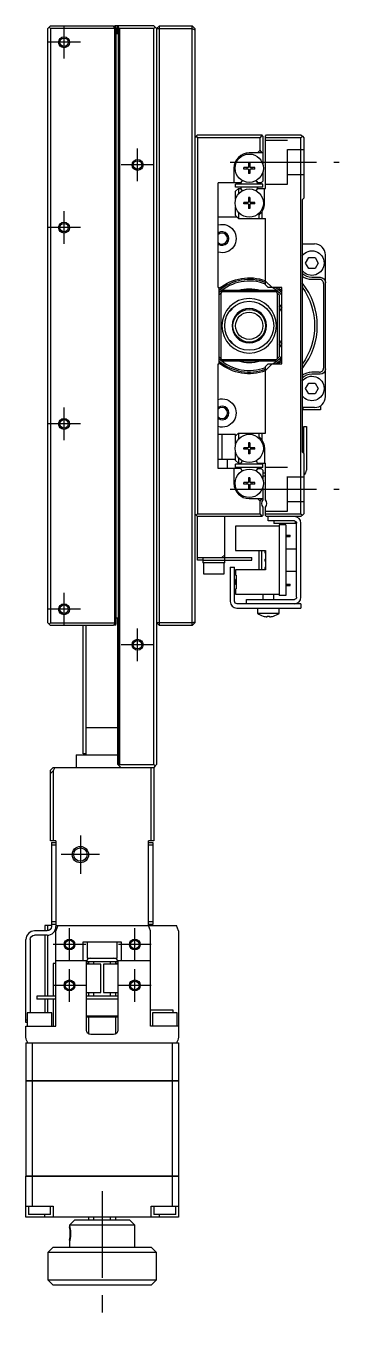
# Model space of a CAD drawing. Extents: x 0 to 484, y -8 to 382.
# Drawn here: x 426.5 to 484, y 144.1 to 381.8 of the extents above; entities that cross this region are included whole.
import ezdxf

# ---------------------------------------------------------------- set-up
doc = ezdxf.new("R2010")
doc.units = 0
doc.header["$LTSCALE"] = 0.5
doc.linetypes.add('CENTER', pattern=[50.8, 31.75, -6.35, 6.35, -6.35])
doc.linetypes.add('DASHED', pattern=[19.05, 12.7, -6.35])
for name, color, linetype in [('MSM_CENTER', 1, 'CENTER'), ('MSM_CONTINUOUS', 7, 'CONTINUOUS'), ('MSM_DASHED', 4, 'DASHED'), ('MSM_NARROW', 5, 'CONTINUOUS')]:
    doc.layers.add(name, color=color, linetype=linetype)

msp = doc.modelspace()

# ---------------------------------------------------------------- linework, layer by layer
at = {"layer": 'MSM_CENTER'}
for p, q in [((433.46, 375.81), (433.46, 381.81)), ((436.46, 378.81), (430.46, 378.81)), ((446.96, 353.31), (446.96, 359.31)), ((463.96, 356.81), (483.96, 356.81)), ((449.96, 356.31), (443.96, 356.31)), ((433.46, 341.81), (433.46, 347.81)), ((436.46, 344.81), (430.46, 344.81)), ((433.46, 305.81), (433.46, 311.81)), ((436.46, 308.81), (430.46, 308.81)), ((463.96, 296.81), (483.96, 296.81)), ((433.46, 271.81), (433.46, 277.81)), ((436.46, 274.81), (430.46, 274.81)), ((446.96, 265.31), (446.96, 271.31)), ((449.96, 268.31), (443.96, 268.31)), ((436.46, 233.31), (436.46, 226.31)), ((439.96, 229.81), (432.96, 229.81)), ((434.46, 210.31), (434.46, 216.31)), ((446.46, 210.31), (446.46, 216.31)), ((437.46, 213.31), (431.46, 213.31)), ((449.46, 213.31), (443.46, 213.31)), ((434.46, 202.81), (434.46, 208.81)), ((446.46, 202.81), (446.46, 208.81)), ((437.46, 205.81), (431.46, 205.81)), ((449.46, 205.81), (443.46, 205.81)), ((440.46, 168.06), (440.46, 144.06))]:
    msp.add_line(p, q, dxfattribs=at)
at = {"layer": 'MSM_CONTINUOUS'}
for p, q in [((430.71, 381.56), (430.46, 381.31)), ((430.46, 272.31), (430.46, 381.31)), ((430.96, 381.81), (430.71, 381.56)), ((430.71, 381.56), (430.96, 381.31)), ((430.96, 381.81), (442.46, 381.81)), ((442.76, 381.31), (430.96, 381.31)), ((430.96, 381.31), (430.96, 272.31)), ((442.86, 381.41), (442.46, 381.81)), ((442.56, 381.71), (442.76, 381.71)), ((442.61, 381.66), (442.76, 381.81)), ((449.96, 381.81), (442.76, 381.81)), ((442.76, 381.31), (442.86, 381.41)), ((442.76, 272.31), (442.76, 381.31)), ((442.96, 381.31), (442.86, 381.41)), ((442.96, 381.31), (442.96, 272.31)), ((442.96, 380.41), (443.26, 380.41)), ((443.06, 380.71), (443.06, 381.41)), ((443.26, 380.41), (443.26, 381.81)), ((443.46, 246.21), (443.46, 381.81)), ((443.66, 381.31), (443.46, 381.51)), ((443.66, 381.31), (443.66, 246.31)), ((449.96, 381.31), (443.66, 381.31)), ((449.96, 381.81), (450.21, 381.56)), ((450.21, 381.56), (449.96, 381.31)), ((449.96, 246.31), (449.96, 381.31)), ((450.46, 381.31), (450.21, 381.56)), ((450.46, 381.31), (450.96, 381.81)), ((450.46, 381.31), (456.96, 381.31)), ((450.46, 381.31), (450.46, 246.31)), ((450.96, 381.81), (456.96, 381.81)), ((450.96, 271.81), (450.96, 381.81)), ((456.96, 381.81), (457.46, 381.31)), ((456.96, 271.81), (456.96, 381.81)), ((456.96, 381.31), (457.46, 381.1)), ((457.46, 381.31), (457.46, 272.31)), ((457.46, 361.31), (457.96, 361.81)), ((457.71, 361.56), (457.96, 361.31)), ((457.96, 361.81), (469.76, 361.81)), ((469.46, 361.31), (469.86, 361.71)), ((469.96, 361.61), (469.76, 361.81)), ((469.96, 361.61), (469.96, 356.42)), ((470.46, 361.61), (470.66, 361.81)), ((470.46, 352.01), (470.46, 361.61)), ((470.66, 361.81), (476.96, 361.81)), ((476.96, 361.81), (477.21, 361.56)), ((477.21, 361.56), (476.96, 361.31)), ((477.21, 361.56), (477.46, 361.31)), ((457.96, 361.31), (457.96, 292.31)), ((469.46, 361.31), (457.96, 361.31)), ((469.46, 359.01), (468.96, 358.51)), ((469.46, 359.01), (469.46, 361.31)), ((469.81, 358.51), (469.46, 359.01)), ((476.96, 361.31), (470.46, 361.31)), ((476.96, 292.31), (476.96, 361.31)), ((477.46, 361.31), (477.46, 350.21)), ((467.6, 356.71), (467.31, 356.71)), ((467.31, 356.71), (467.31, 355.91)), ((469.96, 358.51), (467.46, 358.51)), ((467.6, 356.71), (467.6, 355.91)), ((464.66, 355.71), (464.66, 353.01)), ((467.25, 355.85), (466.46, 355.85)), ((466.46, 355.56), (466.46, 355.85)), ((467.25, 355.56), (466.46, 355.56)), ((466.99, 355.85), (466.99, 355.56)), ((467.6, 356.18), (467.31, 356.18)), ((467.31, 355.5), (467.31, 354.71)), ((467.31, 355.24), (467.6, 355.24)), ((467.6, 354.71), (467.31, 354.71)), ((467.6, 355.5), (467.6, 354.71)), ((468.46, 355.85), (467.66, 355.85)), ((468.46, 355.56), (467.66, 355.56)), ((467.93, 355.85), (467.93, 355.56)), ((468.46, 355.56), (468.46, 355.85)), ((469.96, 355), (469.96, 353.31)), ((465.91, 353.01), (461.76, 353.01)), ((461.76, 333.81), (461.76, 353.01)), ((464.96, 352.21), (464.96, 352.81)), ((469.96, 352.81), (464.96, 352.81)), ((469.96, 352.21), (464.96, 352.21)), ((465.46, 352.01), (464.96, 351.51)), ((465.46, 352.01), (465.46, 350.97)), ((465.46, 352.01), (465.91, 352.01)), ((465.91, 353.01), (466.06, 353.27)), ((465.99, 351.87), (465.91, 352.01)), ((469, 352.01), (468.79, 351.63)), ((468.86, 353.27), (469.01, 353.01)), ((469, 352.01), (470.46, 352.01)), ((469.66, 353.01), (469.01, 353.01)), ((469.66, 353.01), (469.96, 353.31)), ((469.96, 352.21), (469.96, 352.81)), ((470.26, 349.31), (470.26, 352.01)), ((464.96, 350.02), (464.96, 351.51)), ((467.6, 350.31), (467.31, 350.31)), ((467.31, 350.31), (467.31, 349.51)), ((467.6, 349.78), (467.31, 349.78)), ((467.6, 350.31), (467.6, 349.51)), ((477.16, 349.91), (477.46, 350.21)), ((477.16, 349.91), (477.16, 303.71)), ((464.96, 347.01), (464.96, 348.6)), ((465.46, 347.65), (465.46, 346.51)), ((467.25, 349.45), (466.46, 349.45)), ((466.46, 349.16), (466.46, 349.45)), ((467.25, 349.16), (466.46, 349.16)), ((466.99, 349.45), (466.99, 349.16)), ((467.31, 349.1), (467.31, 348.31)), ((467.31, 348.84), (467.6, 348.84)), ((467.6, 348.31), (467.31, 348.31)), ((467.6, 349.1), (467.6, 348.31)), ((468.46, 349.45), (467.66, 349.45)), ((468.46, 349.16), (467.66, 349.16)), ((467.93, 349.45), (467.93, 349.16)), ((468.46, 349.16), (468.46, 349.45)), ((469.26, 346.51), (469.26, 347.16)), ((469.76, 347.71), (469.76, 346.51)), ((461.76, 346.81), (465.16, 346.81)), ((464.96, 347.01), (465.46, 346.51)), ((465.46, 346.51), (470.46, 346.51)), ((470.46, 334.31), (470.46, 346.51)), ((477.16, 341.81), (479.46, 341.81)), ((477.8, 338.31), (478.38, 339.31)), ((478.38, 337.31), (477.8, 338.31)), ((478.38, 339.31), (479.54, 339.31)), ((479.54, 339.31), (480.11, 338.31)), ((480.11, 338.31), (479.54, 337.31)), ((481.46, 313.81), (481.46, 339.81)), ((479.54, 337.31), (478.38, 337.31)), ((478.96, 335.71), (480.46, 335.71)), ((478.96, 335.33), (480.33, 335.33)), ((461.76, 333.81), (461.96, 333.81)), ((461.96, 319.81), (461.96, 333.81)), ((462.46, 333.01), (462.26, 332.81)), ((462.46, 333.01), (462.76, 333.31)), ((472.46, 333.01), (462.46, 333.01)), ((462.76, 333.31), (472.16, 333.31)), ((470.46, 335.02), (471.67, 333.81)), ((470.96, 333.81), (470.46, 334.31)), ((473.46, 333.81), (470.96, 333.81)), ((472.16, 333.31), (472.46, 333.01)), ((472.66, 332.81), (472.46, 333.01)), ((473.46, 319.81), (473.46, 333.81)), ((481.08, 334.58), (481.08, 319.04)), ((461.96, 332.51), (462.26, 332.81)), ((462.26, 332.81), (462.26, 320.81)), ((472.66, 320.81), (472.66, 332.81)), ((472.66, 332.81), (472.96, 332.51)), ((472.96, 332.51), (472.96, 321.11)), ((463.9, 329.56), (463.9, 329.56)), ((463.9, 329.56), (464.03, 329.56)), ((464.03, 329.56), (464.26, 329.78)), ((464.03, 329.56), (464.03, 329.73)), ((464.26, 329.97), (464.26, 329.78)), ((466.08, 329.61), (466.02, 329.61)), ((466.08, 329.61), (466.15, 329.67)), ((468.77, 329.67), (468.83, 329.61)), ((468.9, 329.61), (468.83, 329.61)), ((464.03, 324.06), (463.9, 324.06)), ((464.03, 323.89), (464.03, 324.06)), ((464.26, 323.83), (464.03, 324.06)), ((464.26, 323.83), (464.26, 323.65)), ((462.26, 320.81), (461.96, 321.11)), ((472.96, 321.11), (472.66, 320.81)), ((461.76, 319.81), (461.96, 319.81)), ((461.76, 300.61), (461.76, 319.81)), ((462.26, 320.81), (462.46, 320.61)), ((462.46, 320.61), (472.46, 320.61)), ((462.76, 320.31), (462.46, 320.61)), ((472.16, 320.31), (462.76, 320.31)), ((471.67, 319.81), (470.46, 318.6)), ((470.46, 319.31), (470.96, 319.81)), ((470.46, 307.11), (470.46, 319.31)), ((470.96, 319.81), (473.46, 319.81)), ((472.46, 320.61), (472.16, 320.31)), ((472.46, 320.61), (472.66, 320.81)), ((477.8, 315.31), (478.38, 316.31)), ((478.38, 316.31), (479.54, 316.31)), ((480.33, 318.29), (478.96, 318.29)), ((480.46, 317.91), (478.96, 317.91)), ((479.54, 316.31), (480.11, 315.31)), ((478.38, 314.31), (477.8, 315.31)), ((479.54, 314.31), (478.38, 314.31)), ((480.11, 315.31), (479.54, 314.31)), ((479.46, 311.81), (477.16, 311.81)), ((477.36, 311.41), (477.36, 311.81)), ((480.56, 312.14), (480.56, 311.41)), ((480.56, 311.41), (477.36, 311.41)), ((464.96, 306.86), (461.76, 306.86)), ((462.46, 306.86), (462.46, 302.36)), ((465.46, 307.11), (464.96, 306.61)), ((464.96, 305.02), (464.96, 306.86)), ((464.96, 306.81), (465.16, 306.81)), ((465.46, 307.11), (465.46, 305.97)), ((465.46, 307.11), (470.46, 307.11)), ((469.26, 306.45), (469.26, 307.11)), ((469.76, 307.11), (469.76, 305.91)), ((477.46, 303.41), (477.46, 308.31)), ((477.46, 308.31), (477.96, 308.31)), ((477.96, 308.31), (477.96, 300.31)), ((467.25, 304.45), (466.46, 304.45)), ((466.46, 304.16), (466.46, 304.45)), ((466.99, 304.45), (466.99, 304.16)), ((467.6, 305.31), (467.31, 305.31)), ((467.31, 305.31), (467.31, 304.51)), ((467.6, 304.78), (467.31, 304.78)), ((467.6, 305.31), (467.6, 304.51)), ((468.46, 304.45), (467.66, 304.45)), ((467.93, 304.45), (467.93, 304.16)), ((468.46, 304.16), (468.46, 304.45)), ((461.76, 302.36), (464.96, 302.36)), ((463.46, 300.61), (463.46, 302.36)), ((464.96, 302.11), (464.96, 303.6)), ((464.96, 302.11), (465.46, 301.61)), ((465.46, 302.65), (465.46, 301.61)), ((467.25, 304.16), (466.46, 304.16)), ((467.31, 304.1), (467.31, 303.31)), ((467.31, 303.84), (467.6, 303.84)), ((467.6, 303.31), (467.31, 303.31)), ((467.6, 304.1), (467.6, 303.31)), ((468.46, 304.16), (467.66, 304.16)), ((469, 301.61), (468.79, 301.99)), ((470.26, 304.31), (470.26, 301.61)), ((477.46, 303.41), (477.16, 303.71)), ((477.46, 303.41), (477.46, 292.31)), ((465.91, 300.61), (461.76, 300.61)), ((464.66, 300.61), (464.66, 297.91)), ((464.96, 300.81), (464.96, 301.41)), ((469.96, 301.41), (464.96, 301.41)), ((469.96, 300.81), (464.96, 300.81)), ((465.46, 301.61), (465.91, 301.61)), ((465.99, 301.75), (465.91, 301.61)), ((465.91, 300.61), (466.06, 300.35)), ((468.86, 300.35), (469.01, 300.61)), ((469, 301.61), (470.46, 301.61)), ((469.01, 300.61), (469.66, 300.61)), ((469.96, 300.31), (469.66, 300.61)), ((469.96, 300.81), (469.96, 301.41)), ((469.96, 300.31), (469.96, 298.62)), ((469.96, 299.81), (470.46, 299.81)), ((470.46, 294.87), (470.46, 301.61)), ((467.25, 298.05), (466.46, 298.05)), ((466.46, 297.76), (466.46, 298.05)), ((467.25, 297.76), (466.46, 297.76)), ((466.99, 298.05), (466.99, 297.76)), ((467.6, 298.91), (467.31, 298.91)), ((467.31, 298.91), (467.31, 298.11)), ((467.6, 298.38), (467.31, 298.38)), ((467.31, 297.7), (467.31, 296.91)), ((467.31, 297.44), (467.6, 297.44)), ((467.6, 298.91), (467.6, 298.11)), ((467.6, 297.7), (467.6, 296.91)), ((468.46, 298.05), (467.66, 298.05)), ((468.46, 297.76), (467.66, 297.76)), ((467.93, 298.05), (467.93, 297.76)), ((468.46, 297.76), (468.46, 298.05)), ((469.96, 299.31), (470.46, 299.31)), ((469.96, 297.2), (469.96, 294.87)), ((467.6, 296.91), (467.31, 296.91)), ((467.46, 295.11), (469.96, 295.11)), ((468.96, 295.11), (469.46, 294.61)), ((469.46, 294.61), (469.81, 295.11)), ((469.46, 292.31), (469.46, 294.61)), ((469.96, 293.55), (469.96, 292.01)), ((470.46, 292.01), (470.46, 293.55)), ((457.96, 291.81), (457.46, 292.31)), ((457.96, 292.31), (457.71, 292.06)), ((457.96, 292.31), (469.46, 292.31)), ((469.76, 291.81), (457.96, 291.81)), ((457.96, 283.81), (457.96, 291.81)), ((462.96, 283.31), (462.96, 291.81)), ((464.96, 290.06), (464.96, 285.56)), ((472.96, 290.06), (464.96, 290.06)), ((469.86, 291.91), (469.46, 292.31)), ((469.76, 291.81), (469.96, 292.01)), ((470.46, 292.31), (476.96, 292.31)), ((470.66, 291.81), (470.46, 292.01)), ((476.96, 291.81), (470.66, 291.81)), ((470.96, 291.01), (470.96, 291.81)), ((475.76, 291.01), (470.96, 291.01)), ((471.96, 291.01), (471.96, 290.51)), ((475.96, 290.51), (471.96, 290.51)), ((472.96, 290.31), (472.96, 277.31)), ((474.16, 290.31), (472.96, 290.31)), ((474.16, 290.31), (474.16, 277.31)), ((475.96, 290.51), (475.96, 290.96)), ((476.16, 277.01), (476.16, 290.61)), ((476.96, 292.31), (477.21, 292.06)), ((477.21, 292.06), (476.96, 291.81)), ((476.96, 277.01), (476.96, 290.61)), ((477.46, 292.31), (477.21, 292.06)), ((474.16, 288.43), (474.96, 288.43)), ((474.16, 288.18), (474.96, 288.18)), ((474.96, 288.18), (474.96, 288.43)), ((464.96, 285.56), (470.46, 285.56)), ((469.26, 282.06), (469.26, 285.56)), ((469.76, 282.06), (469.76, 285.56)), ((470.46, 285.56), (470.46, 282.06)), ((476.16, 285.81), (474.16, 285.81)), ((457.96, 284.31), (467.96, 284.31)), ((458.96, 283.81), (457.96, 283.81)), ((458.96, 284.31), (458.96, 283.31)), ((458.96, 283.81), (467.96, 283.81)), ((462.96, 283.31), (458.96, 283.31)), ((459.06, 283.31), (459.06, 281.31)), ((462.96, 284.81), (462.46, 284.31)), ((462.86, 281.31), (462.86, 283.31)), ((467.96, 283.81), (467.96, 284.31)), ((459.06, 281.31), (462.86, 281.31)), ((463.96, 282.51), (464.76, 282.51)), ((463.96, 282.51), (463.96, 276.21)), ((464.76, 276.31), (464.76, 282.51)), ((470.46, 282.06), (464.96, 282.06)), ((464.96, 282.06), (464.96, 281.06)), ((464.96, 281.06), (465.06, 281.06)), ((465.06, 281.06), (465.06, 278.56)), ((474.16, 281.81), (476.16, 281.81)), ((465.06, 280.26), (464.96, 280.26)), ((464.96, 280.26), (464.96, 279.36)), ((465.06, 279.88), (464.96, 279.88)), ((465.06, 279.73), (464.96, 279.73)), ((465.06, 279.36), (464.96, 279.36)), ((464.96, 278.56), (464.96, 277.56)), ((464.96, 278.56), (465.06, 278.56)), ((474.16, 279.43), (474.96, 279.43)), ((474.16, 279.18), (474.96, 279.18)), ((474.96, 279.18), (474.96, 279.43)), ((464.96, 277.56), (472.96, 277.56)), ((476.96, 275.81), (465.26, 275.81)), ((466.96, 275.81), (466.96, 276.61)), ((466.96, 276.61), (475.76, 276.61)), ((469.96, 277.56), (469.96, 276.61)), ((471.96, 276.61), (471.96, 277.56)), ((474.16, 277.31), (472.96, 277.31)), ((476.96, 275.81), (476.96, 275.01)), ((465.16, 275.01), (476.96, 275.01)), ((468.96, 275.01), (468.96, 274.11)), ((468.96, 274.11), (472.96, 274.11)), ((470.01, 273.55), (470.03, 273.55)), ((470.76, 273.55), (471.16, 273.55)), ((470.76, 273.42), (470.76, 273.55)), ((471.16, 273.55), (471.16, 273.42)), ((471.89, 273.55), (471.91, 273.55)), ((472.96, 274.11), (472.96, 275.01)), ((430.46, 272.31), (430.71, 272.06)), ((430.96, 272.31), (430.71, 272.06)), ((430.71, 272.06), (430.96, 271.81)), ((430.96, 272.31), (442.76, 272.31)), ((442.46, 271.81), (430.96, 271.81)), ((436.96, 248.31), (436.96, 271.81)), ((437.46, 271.81), (437.46, 248.11)), ((442.46, 271.81), (442.86, 272.21)), ((442.76, 271.91), (442.56, 271.91)), ((442.86, 272.21), (442.76, 272.31)), ((442.86, 272.21), (442.96, 272.31)), ((442.96, 273.21), (443.36, 273.21)), ((443.06, 272.21), (443.06, 272.91)), ((443.36, 246.31), (443.36, 273.21)), ((456.96, 272.31), (450.46, 272.31)), ((450.96, 271.81), (450.46, 272.31)), ((456.96, 271.81), (450.96, 271.81)), ((456.96, 272.31), (457.46, 272.52)), ((456.96, 271.81), (457.46, 272.31)), ((437.46, 253.11), (443.36, 253.11)), ((435.71, 248.11), (443.36, 248.11)), ((435.71, 248.11), (435.71, 245.81)), ((437.46, 248.31), (436.96, 248.31)), ((430.96, 245.31), (431.46, 245.81)), ((430.96, 232.31), (430.96, 245.31)), ((431.46, 245.2), (430.96, 244.7)), ((431.77, 245.81), (431.46, 245.2)), ((431.46, 245.81), (449.96, 245.81)), ((431.46, 245.2), (431.46, 232.31)), ((443.36, 246.31), (443.46, 246.21)), ((443.46, 246.21), (443.51, 246.16)), ((443.51, 246.16), (443.66, 246.31)), ((443.51, 246.16), (443.86, 245.81)), ((443.66, 246.31), (449.96, 246.31)), ((449.46, 232.31), (449.46, 245.81)), ((449.96, 246.31), (450.21, 246.06)), ((450.21, 246.06), (449.96, 245.81)), ((449.96, 245.81), (449.96, 232.31)), ((450.21, 246.06), (450.46, 246.31)), ((431.96, 232.31), (430.96, 232.31)), ((431.16, 232.01), (431.96, 232.01)), ((431.16, 232.01), (431.16, 216.61)), ((431.96, 231.51), (431.16, 231.51)), ((431.96, 232.31), (431.96, 216.61)), ((449.96, 232.31), (448.96, 232.31)), ((448.96, 216.81), (448.96, 232.31)), ((448.96, 232.01), (449.76, 232.01)), ((449.76, 231.51), (448.96, 231.51)), ((449.76, 232.01), (449.76, 217.01)), ((431.16, 216.81), (429.96, 216.81)), ((429.96, 216.81), (429.96, 215.81)), ((430.46, 215.82), (430.46, 216.81)), ((431.16, 217.51), (431.96, 217.51)), ((431.96, 217.01), (431.16, 217.01)), ((432.34, 216.81), (431.96, 215.81)), ((431.96, 216.81), (448.96, 216.81)), ((448.96, 217.51), (449.76, 217.51)), ((449.76, 217.01), (448.96, 217.01)), ((449.36, 215.81), (448.98, 216.81)), ((448.98, 216.81), (454.08, 216.81)), ((454.46, 215.81), (454.08, 216.81)), ((426.46, 199.01), (426.46, 214.21)), ((427.26, 214.21), (427.26, 200.81)), ((430.36, 215.81), (428.06, 215.81)), ((430.36, 215.01), (428.06, 215.01)), ((429.96, 215.01), (429.96, 203.81)), ((430.46, 203.81), (430.46, 215.01)), ((431.96, 198.31), (431.96, 215.81)), ((449.36, 198.31), (449.36, 215.81)), ((454.46, 215.81), (454.46, 196.31)), ((436.96, 213.81), (443.96, 213.81)), ((436.96, 210.31), (436.96, 213.81)), ((437.71, 213.81), (437.71, 210.81)), ((443.21, 210.81), (443.21, 213.81)), ((443.96, 213.81), (443.96, 210.31)), ((431.46, 209.81), (431.46, 203.81)), ((431.96, 209.81), (431.46, 209.81)), ((437.59, 210.31), (431.96, 210.31)), ((437.56, 197.61), (437.56, 210.01)), ((437.96, 209.81), (437.56, 209.81)), ((440.21, 209.71), (437.56, 209.71)), ((437.58, 210.21), (443.33, 210.21)), ((437.59, 210.31), (437.59, 210.22)), ((437.59, 210.22), (437.62, 210.3)), ((437.71, 210.81), (443.21, 210.81)), ((437.96, 210.21), (437.96, 209.71)), ((438.96, 209.71), (438.96, 210.21)), ((440.21, 204.51), (440.21, 209.71)), ((440.71, 209.71), (440.71, 204.51)), ((443.36, 209.71), (440.71, 209.71)), ((441.96, 210.21), (441.96, 209.71)), ((442.96, 209.71), (442.96, 210.21)), ((443.36, 209.81), (442.96, 209.81)), ((443.31, 210.3), (443.33, 210.22)), ((443.33, 210.31), (443.33, 210.22)), ((449.36, 210.31), (443.33, 210.31)), ((443.36, 210.01), (443.36, 197.61)), ((437.56, 204.51), (440.21, 204.51)), ((437.96, 204.51), (437.96, 203.81)), ((438.96, 203.81), (438.96, 204.51)), ((440.71, 204.51), (443.36, 204.51)), ((441.96, 204.51), (441.96, 203.81)), ((442.96, 203.81), (442.96, 204.51)), ((431.96, 203.81), (428.46, 203.81)), ((428.46, 203.81), (428.46, 203.31)), ((431.96, 203.31), (428.46, 203.31)), ((429.96, 203.31), (429.96, 200.81)), ((430.46, 200.81), (430.46, 203.31)), ((431.46, 203.31), (431.46, 198.31)), ((443.36, 203.81), (437.56, 203.81)), ((443.36, 203.31), (437.56, 203.31)), ((431.21, 200.81), (426.71, 200.81)), ((426.71, 200.81), (426.71, 198.31)), ((431.21, 198.31), (431.21, 200.81)), ((437.56, 200.21), (443.36, 200.21)), ((443.36, 200.01), (437.56, 200.01)), ((437.96, 200.01), (437.96, 196.92)), ((442.96, 196.92), (442.96, 200.01)), ((449.36, 201.31), (453.41, 201.31)), ((454.21, 200.81), (449.71, 200.81)), ((449.71, 200.81), (449.71, 198.31)), ((453.41, 201.31), (453.41, 200.81)), ((454.21, 198.31), (454.21, 200.81)), ((426.46, 199.51), (426.71, 199.51)), ((426.71, 199.01), (426.46, 199.01)), ((426.46, 196.31), (426.46, 198.31)), ((426.46, 198.31), (431.96, 198.31)), ((454.46, 198.31), (449.36, 198.31)), ((426.46, 195.31), (426.46, 188.32)), ((426.46, 195.31), (454.46, 195.31)), ((427.61, 195.31), (427.61, 188.32)), ((442.56, 196.81), (438.36, 196.81)), ((453.3, 195.31), (453.3, 188.32)), ((454.46, 195.31), (454.46, 188.32)), ((426.46, 188.32), (454.46, 188.32)), ((426.46, 188.31), (426.46, 170.82)), ((454.46, 188.31), (426.46, 188.31)), ((426.47, 188.31), (426.47, 188.32)), ((427.61, 188.31), (427.61, 170.82)), ((427.62, 188.31), (427.62, 188.32)), ((453.3, 188.31), (453.3, 188.32)), ((453.3, 188.31), (453.3, 170.82)), ((454.45, 188.31), (454.45, 188.32)), ((454.46, 188.31), (454.46, 170.82)), ((426.46, 170.82), (454.46, 170.82)), ((454.46, 170.81), (426.46, 170.81)), ((426.46, 163.31), (426.46, 170.81)), ((426.47, 170.81), (426.47, 170.82)), ((427.61, 170.81), (427.61, 165.31)), ((427.62, 170.81), (427.62, 170.82)), ((453.3, 170.81), (453.3, 170.82)), ((453.3, 170.81), (453.3, 165.31)), ((454.45, 170.81), (454.45, 170.82)), ((454.46, 170.81), (454.46, 163.31)), ((426.46, 165.31), (431.46, 165.31)), ((426.96, 165.31), (426.96, 163.81)), ((430.96, 163.81), (430.96, 165.31)), ((431.46, 165.31), (431.46, 163.31)), ((449.46, 165.31), (454.46, 165.31)), ((449.46, 163.31), (449.46, 165.31)), ((449.96, 165.31), (449.96, 163.81)), ((453.96, 163.81), (453.96, 165.31)), ((454.46, 163.31), (426.46, 163.31)), ((430.96, 163.81), (426.96, 163.81)), ((429.96, 163.31), (429.96, 163.81)), ((434.46, 161.81), (435.46, 162.81)), ((446.46, 161.81), (434.46, 161.81)), ((434.46, 161.81), (434.46, 161.56)), ((435.46, 162.81), (445.46, 162.81)), ((437.96, 163.31), (437.96, 162.81)), ((438.96, 162.81), (438.96, 163.31)), ((441.96, 163.31), (441.96, 162.81)), ((442.96, 162.81), (442.96, 163.31)), ((445.46, 162.81), (446.46, 161.81)), ((446.46, 157.81), (446.46, 161.81)), ((453.96, 163.81), (449.96, 163.81)), ((450.96, 163.31), (450.96, 163.81)), ((431.46, 157.81), (430.46, 156.81)), ((431.46, 157.81), (449.46, 157.81)), ((434.46, 159.06), (434.46, 157.81)), ((450.46, 156.81), (449.46, 157.81)), ((450.46, 156.81), (430.46, 156.81)), ((430.46, 156.81), (430.46, 151.81)), ((450.46, 151.81), (450.46, 156.81)), ((430.46, 151.81), (450.46, 151.81)), ((430.46, 151.81), (431.46, 150.81)), ((449.46, 150.81), (431.46, 150.81)), ((449.46, 150.81), (450.46, 151.81))]:
    msp.add_line(p, q, dxfattribs=at)
for centre, radius in [((433.46, 378.81), 0.783), ((446.96, 356.31), 0.783), ((467.46, 355.71), 2.6), ((467.46, 349.31), 2.6), ((433.46, 344.81), 0.783), ((467.46, 326.81), 4.5), ((467.46, 326.81), 3), ((433.46, 308.81), 0.783), ((467.46, 304.31), 2.6), ((467.46, 297.91), 2.6), ((433.46, 274.81), 0.783), ((446.96, 268.31), 0.783), ((436.46, 229.81), 1.23), ((434.46, 213.31), 0.783), ((446.46, 213.31), 0.783), ((434.46, 205.81), 0.783), ((446.46, 205.81), 0.783)]:
    msp.add_circle(centre, radius, dxfattribs=at)
at = {"layer": 'MSM_CONTINUOUS', "extrusion": (0, 0, -1)}
for radius in [5, 3.15]:
    msp.add_circle((-467.46, 326.81), radius, dxfattribs=at)
at = {"layer": 'MSM_CONTINUOUS'}
for centre, radius, start, end in [((442.76, 381.41), 0.3, 0, 90), ((442.76, 380.71), 0.3, 311.8103, 0), ((467.46, 355.71), 2.8, 90, 180), ((467.46, 352.51), 1.59, 143.8028, 169.1069), ((467.46, 352.51), 1.59, 190.8931, 216.1972), ((467.46, 352.51), 1.59, 10.8931, 36.1972), ((467.46, 352.51), 1.59, 323.8028, 349.107), ((467.46, 349.31), 2.8, 310.0052, 360), ((462.46, 342.81), 1.01, 225.9346, 134.0654), ((479.46, 339.81), 2, 0, 90), ((467.46, 326.81), 8.5, 69.3327, 130.3202), ((478.96, 338.31), 2.6, 226.1869, 270), ((478.96, 338.31), 2.98, 232.8698, 270), ((480.35, 334.6), 0.727, 358.5587, 91.4413), ((467.46, 326.81), 8.2, 68.5399, 132.1236), ((467.46, 326.81), 8.2, 42.9703, 58.6119), ((467.46, 326.81), 8.5, 45.0991, 55.4397), ((467.46, 326.81), 12.5, 320.8958, 39.1042), ((467.46, 326.81), 6.5, 22.6199, 32.2042), ((467.46, 326.81), 6.5, 327.7958, 337.3801), ((467.46, 326.81), 8.2, 301.3881, 317.0297), ((467.46, 326.81), 8.2, 227.8764, 291.4601), ((467.46, 326.81), 8.5, 229.6798, 290.6673), ((467.46, 326.81), 8.5, 304.5603, 314.9009), ((480.35, 319.02), 0.727, 268.5575, 1.4425), ((478.96, 315.31), 2.98, 90, 127.1302), ((478.96, 315.31), 2.6, 90, 133.8131), ((462.46, 310.81), 1.01, 225.9346, 134.0654), ((479.46, 313.81), 2, 270, 0), ((467.46, 304.31), 2.8, 34.7719, 49.9948), ((467.46, 301.11), 1.59, 143.8028, 169.1069), ((467.57, 300.99), 1.75, 142.994, 154.5052), ((467.34, 300.99), 1.75, 34.5052, 37.006), ((467.46, 301.11), 1.59, 10.8931, 36.1972), ((467.46, 301.11), 1.59, 190.8931, 216.1972), ((467.57, 301.22), 1.75, 210, 217.006), ((467.46, 301.11), 1.59, 323.8028, 349.1069), ((467.34, 301.22), 1.75, 322.994, 330), ((476.96, 300.31), 1, 299.9999, 0), ((467.46, 297.91), 2.8, 180, 270), ((470.71, 294.21), 1, 138.5904, 221.4096), ((469.71, 294.21), 1, 318.5904, 41.4096), ((475.76, 290.61), 1.2, 0, 90), ((470.56, 285.31), 0.25, 113.5782, 246.4218), ((470.56, 283.81), 0.25, 113.5782, 246.4218), ((470.56, 282.31), 0.25, 113.5782, 246.4218), ((465.16, 276.21), 1.2, 180, 270), ((475.76, 277.01), 1.2, 270, 0), ((470.96, 276.61), 3.2, 231.3178, 252.73), ((470.96, 276.61), 3.19, 253.0947, 266.4096), ((470.96, 276.61), 3.19, 273.5904, 286.9053), ((470.96, 276.61), 3.2, 287.27, 308.6822), ((442.76, 272.21), 0.3, 270, 0), ((442.76, 272.91), 0.3, 0, 48.1897), ((430.36, 216.61), 1.6, 270, 0), ((428.06, 214.21), 1.6, 90, 180), ((438.36, 210.01), 0.8, 89.9994, 158.4559), ((442.56, 210.01), 0.8, 21.0179, 90.0006), ((428.59, 160.31), 6, 347.9764, 12.0236)]:
    msp.add_arc(centre, radius, start, end, dxfattribs=at)
at = {"layer": 'MSM_CONTINUOUS', "extrusion": (0, 0, -1)}
for centre, radius, start, end in [((-467.25, 355.91), 0.06, 180, 270), ((-467.25, 355.5), 0.06, 90, 180), ((-467.66, 355.91), 0.06, 270, 0), ((-467.66, 355.5), 0.06, 0, 90), ((-467.57, 352.62), 1.75, 322.994, 334.5052), ((-467.57, 352.39), 1.75, 30, 37.006), ((-467.34, 352.39), 1.75, 142.994, 150), ((-467.25, 349.51), 0.06, 180, 270), ((-467.66, 349.51), 0.06, 270, 0), ((-467.34, 352.62), 1.75, 214.5052, 217.006), ((-467.25, 349.1), 0.06, 90, 180), ((-467.66, 349.1), 0.06, 0, 90), ((-462.46, 342.81), 2.6, 74.3815, 285.6185), ((-478.96, 338.31), 2.25, 36.8699, 323.1301), ((-467.46, 326.81), 8.8, 51.3178, 109.9323), ((-480.46, 334.71), 1, 90, 180), ((-467.46, 326.81), 6.8, 72.9174, 107.0826), ((-467.46, 326.81), 8.8, 127.3018, 132.9859), ((-467.46, 326.81), 12, 143.9334, 216.0666), ((-467.46, 326.81), 6.8, 143.9811, 151.9275), ((-467.46, 326.81), 6.8, 208.0725, 216.0189), ((-467.46, 326.81), 8.8, 250.0677, 308.6822), ((-467.46, 326.81), 6.8, 252.9174, 287.0826), ((-467.46, 326.81), 8.8, 227.0141, 232.6982), ((-480.46, 318.91), 1, 180, 270), ((-478.96, 315.31), 2.25, 36.8699, 323.1301), ((-462.46, 310.81), 2.6, 74.3815, 285.6185), ((-467.25, 304.51), 0.06, 180, 270), ((-467.66, 304.51), 0.06, 270, 0), ((-467.46, 304.31), 2.8, 145.2281, 180), ((-467.25, 304.1), 0.06, 90, 180), ((-467.66, 304.1), 0.06, 0, 90), ((-467.25, 298.11), 0.06, 180, 270), ((-467.25, 297.7), 0.06, 90, 180), ((-467.66, 298.11), 0.06, 270, 0), ((-467.66, 297.7), 0.06, 0, 90), ((-475.76, 290.61), 0.4, 90, 180), ((-465.26, 276.31), 0.5, 270, 0), ((-475.76, 277.01), 0.4, 180, 270), ((-430.36, 216.61), 0.8, 180, 270), ((-428.06, 214.21), 0.8, 0, 90), ((-438.36, 210.01), 0.8, 0, 15.1266), ((-442.56, 210.01), 0.8, 164.8734, 180), ((-438.36, 197.61), 0.8, 270, 0), ((-442.56, 197.61), 0.8, 180, 270), ((-427.96, 196.31), 1.5, 318.1897, 0), ((-452.96, 196.31), 1.5, 180, 221.8103)]:
    msp.add_arc(centre, radius, start, end, dxfattribs=at)
at = {"layer": 'MSM_DASHED'}
for p, q in [((474.46, 360.81), (470.46, 360.81)), ((474.46, 352.81), (474.46, 360.81)), ((477.46, 359.06), (474.46, 359.06)), ((474.46, 354.56), (477.46, 354.56)), ((470.46, 352.81), (474.46, 352.81)), ((474.46, 300.81), (470.46, 300.81)), ((474.46, 292.81), (474.46, 300.81)), ((477.46, 299.06), (474.46, 299.06)), ((470.46, 292.81), (474.46, 292.81)), ((474.46, 294.56), (477.46, 294.56))]:
    msp.add_line(p, q, dxfattribs=at)
at = {"layer": 'MSM_NARROW'}
msp.add_line((434.51, 159.05), (434.46, 158.81), dxfattribs=at)
for centre, radius in [((433.46, 378.81), 1), ((446.96, 356.31), 1), ((433.46, 344.81), 1), ((467.46, 326.81), 2.5), ((433.46, 308.81), 1), ((433.46, 274.81), 1), ((446.96, 268.31), 1), ((436.46, 229.81), 1.5), ((434.46, 213.31), 1), ((446.46, 213.31), 1), ((434.46, 205.81), 1), ((446.46, 205.81), 1)]:
    msp.add_circle(centre, radius, dxfattribs=at)
for centre in [(462.46, 342.81), (462.46, 310.81)]:
    msp.add_arc(centre, 1.25, 235.9442, 124.0558, dxfattribs=at)
at = {"layer": 'MSM_NARROW', "extrusion": (0, 0, -1)}
msp.add_arc((-428.67, 160.31), 5.98, 165.5135, 192.1986, dxfattribs=at)

doc.saveas('drawing.dxf')
